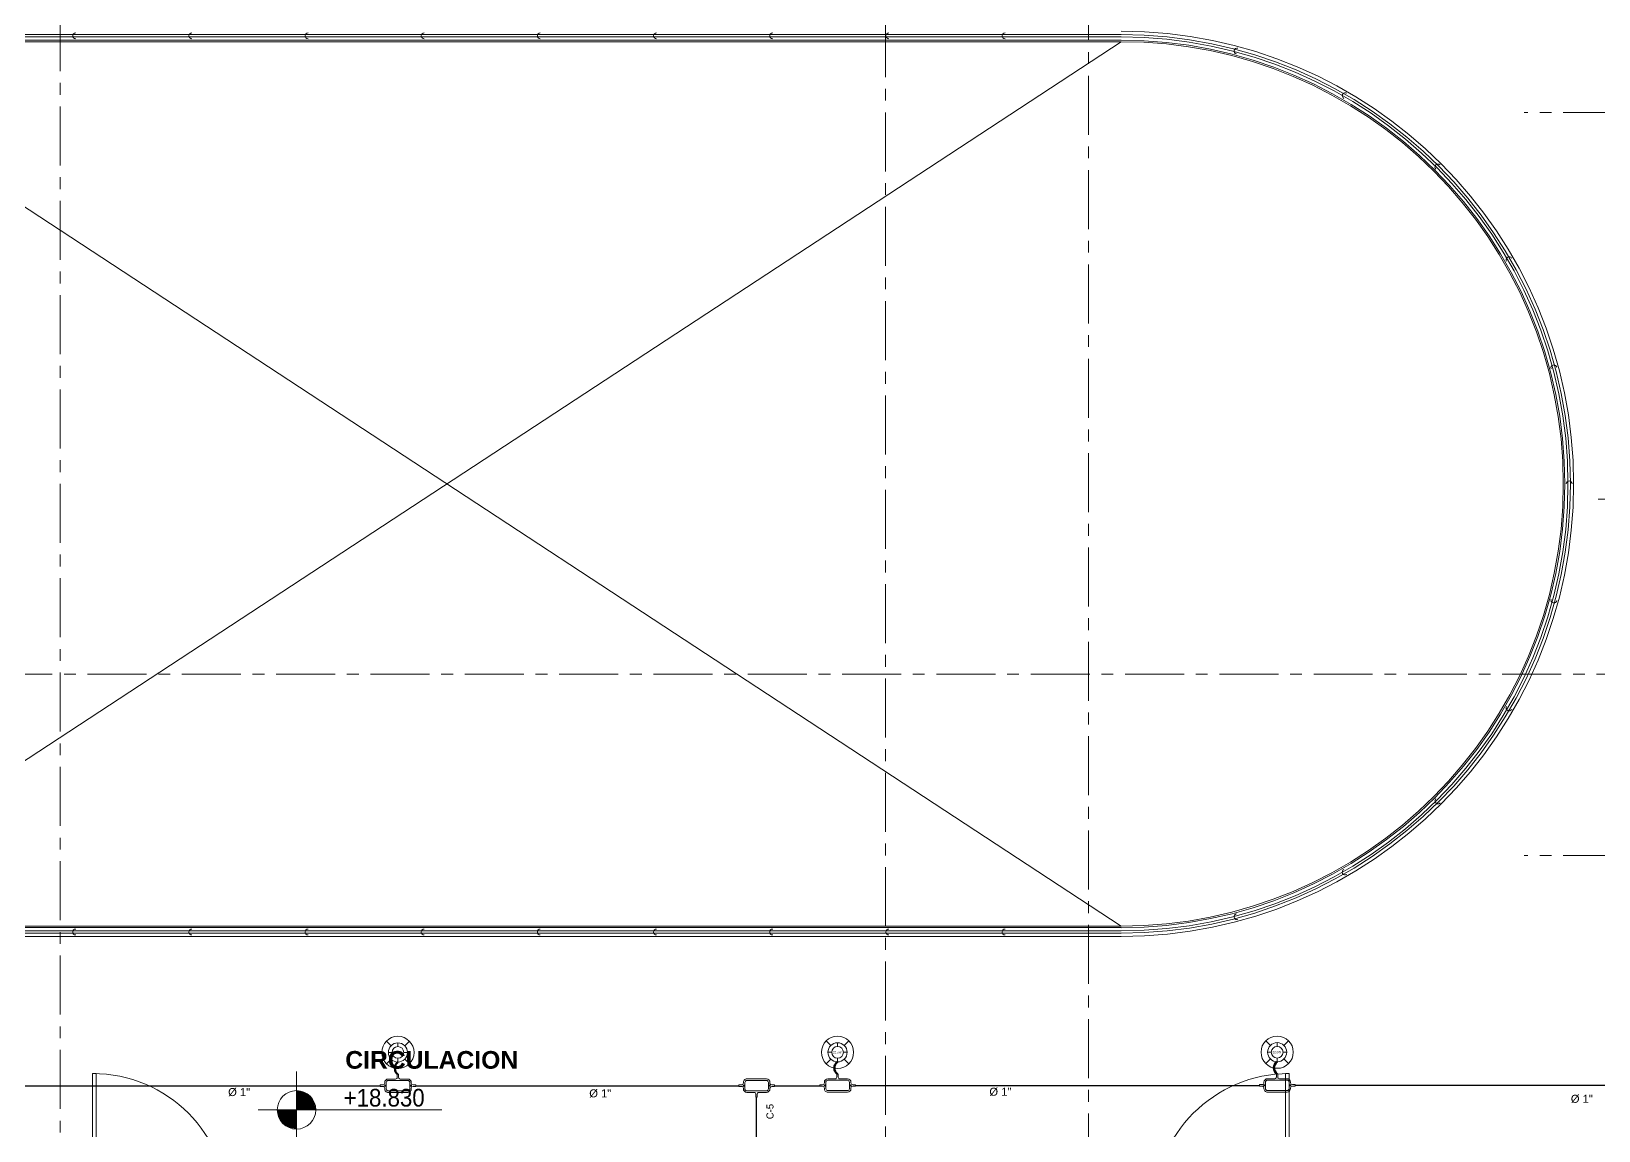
# Model space of a CAD drawing. Header units: inches. Extents: x -38 to 5698, y -33 to 92.
# Drawn here: x 400.08 to 413.37, y 18.07 to 27.39 of the extents above; entities that cross this region are included whole.
import ezdxf
from ezdxf.lldxf.tags import DXFTag

# ---------------------------------------------------------------- set-up
doc = ezdxf.new("R2010")
doc.units = ezdxf.units.IN
doc.header["$MEASUREMENT"] = 0
doc.linetypes.add('CONTINUA', pattern=[0])
doc.linetypes.add('Punto & Raya', pattern=[0.65, 0.5, -0.075, 0, -0.075])
for name, color, linetype, lineweight in [('00 IE CKTO ILUMINACION', 3, 'Continuous', 50), ('01 IE LUM LED EMP DN570B', 3, 'Continuous', 13), ('ALUMBRADO_CONDUIT', 30, 'CONDUIT1', 30), ('Bancas', 1, 'Continuous', 13), ('CABLEADO EXT.', 3, 'PVCSUBT', 30), ('Simb_Alumbrado', 140, 'CONTINUA', 30)]:
    doc.layers.add(name, color=color, linetype=linetype, lineweight=lineweight)
for name, color, linetype in [('02 _ ARQ _ ALB _ Ejes Generales', 7, 'Continuous'), ('02 _ ARQ _ ALB _ Muros Interiores', 7, 'Continuous'), ('02 _ ARQ _ ZON _ Espacio.3D', 7, 'Continuous'), ('08 _ STR _ EXT _ 07 Losa Aligerada', 7, 'Continuous'), ('1TEXT', 8, 'Continuous'), ('Dibujo 2D - General', 7, 'Continuous'), ('Estructura - 04 MURO', 7, 'Continuous'), ('Interior - Escaleras & Barandillas', 7, 'Continuous'), ('Marcador - Secciones', 251, 'Continuous'), ('Notas - Textos', 7, 'Continuous')]:
    doc.layers.add(name, color=color, linetype=linetype)
doc.styles.add('Arial', font='arial.ttf')
doc.styles.add('Estilo_Generado_1', font='swisseb.ttf')
doc.styles.add('Estilo_Generado_4', font='swisse.ttf')
doc.styles.add('{18b73a54-fa43-428c-adcb-c1c7bbdf2c84}', font='Simplex.shx')
tags = doc.linetypes.add('CONDUIT1', pattern='A,1,-0.19772,["con",{18b73a54-fa43-428c-adcb-c1c7bbdf2c84},S=0.2,R=0,X=0,Y=-0.065594],-0.593642', length=1.791362).pattern_tags.tags
tags[6] = DXFTag(74, 10)
tags = doc.linetypes.add('PVCSUBT', pattern='A,0.6,-0.3,0.6,-0.075691,["PVC",Standard,S=0.2,R=0,X=0,Y=-0.093724],-0.621005', length=2.196696).pattern_tags.tags
tags[10] = DXFTag(74, 10)

# ---------------------------------------------------------------- blocks, each defined once
blk = doc.blocks.new('LUMINARIA 2')
at = {"layer": '01 IE LUM LED EMP DN570B'}
for p, q in [((-0.094, 0.094), (-0.159, 0.158)), ((0.094, 0.094), (0.159, 0.158)), ((-0.094, -0.094), (-0.159, -0.158)), ((0.094, -0.094), (0.159, -0.158))]:
    blk.add_line(p, q, dxfattribs=at)
at = {"layer": '01 IE LUM LED EMP DN570B', "ltscale": 0.4}
for p, q in [((-0.081, 0), (-0.133, 0)), ((0, 0.081), (0, 0.133)), ((0.081, 0), (0.133, 0)), ((0, -0.081), (0, -0.133))]:
    blk.add_line(p, q, dxfattribs=at)
at = {"layer": '01 IE LUM LED EMP DN570B'}
for radius in [0.224, 0.133]:
    blk.add_circle((0, 0), radius, dxfattribs=at)
at = {"layer": '01 IE LUM LED EMP DN570B', "ltscale": 0.4}
blk.add_circle((0, 0), 0.0813, dxfattribs=at)
at = {"layer": '01 IE LUM LED EMP DN570B', "color": 8, "linetype": 'ByBlock', "lineweight": 80, "insert": (-0.065, 0.016), "char_height": 0.03, "width": 0.17858, "attachment_point": 1}
blk.add_mtext('{\\C3;22.5W}', dxfattribs=at)
blk = doc.blocks.new('oval t')
at = {"layer": 'Simb_Alumbrado', "lineweight": 13}
blk.add_lwpolyline([(0.014, 0.01, -0.414214), (0.004, 0.02), (0.004, 0.042), (-0.006, 0.042), (-0.006, 0.02, -0.414214), (-0.016, 0.01), (-0.066, 0.01, 0.414214), (-0.09, -0.014), (-0.09, -0.018, -0.414214), (-0.102, -0.03), (-0.121, -0.03), (-0.121, -0.04), (-0.102, -0.04, -0.451917), (-0.09, -0.054, 0.451917), (-0.066, -0.081), (0.066, -0.081, 0.414214), (0.09, -0.057), (0.09, -0.051, -0.398753), (0.102, -0.04), (0.121, -0.04), (0.121, -0.03), (0.102, -0.03, -0.368669), (0.09, -0.018), (0.09, -0.014, 0.414214), (0.066, 0.01), (0.014, 0.01)], format="xyb", dxfattribs=at)
blk.add_lwpolyline([(-0.066, 0), (0.066, 0, -0.414214), (0.08, -0.014), (0.08, -0.057, -0.414214), (0.066, -0.07), (-0.066, -0.07, -0.414214), (-0.08, -0.057), (-0.08, -0.014, -0.414214)], format="xyb", close=True, dxfattribs=at)
for points in [[(-0.091, -0.035), (-0.083, -0.035)], [(-0.087, -0.031), (-0.087, -0.039)], [(0.084, -0.035), (0.092, -0.035)], [(0.088, -0.031), (0.088, -0.039)]]:
    blk.add_lwpolyline(points, dxfattribs=at)
for centre in [(-0.087, -0.035), (0.088, -0.035)]:
    blk.add_circle(centre, 0.00419, dxfattribs=at)

msp = doc.modelspace()

# ---------------------------------------------------------------- hatches: boundary and pattern name
at = {"linetype": 'Continuous', "lineweight": 13, "true_color": 0x636466}
for points in [[(402.325, 18.242), (402.487, 18.242), (402.475, 18.304), (402.44, 18.357), (402.387, 18.392), (402.325, 18.405)], [(402.325, 18.242), (402.162, 18.242), (402.175, 18.18), (402.21, 18.127), (402.262, 18.092), (402.325, 18.08)]]:
    msp.add_hatch(color=251, dxfattribs=at).paths.add_polyline_path(points)

# ---------------------------------------------------------------- linework, layer by layer
at = {"color": 251, "linetype": 'Continuous', "lineweight": 13, "true_color": 0x636466}
for p, q in [((413.365, 23.42), (414.924, 23.42)), ((402.325, 17.917), (402.325, 18.567)), ((402, 18.242), (403.558, 18.242))]:
    msp.add_line(p, q, dxfattribs=at)
msp.add_circle((402.325, 18.242), 0.163, dxfattribs=at)
at = {"layer": '02 _ ARQ _ ALB _ Ejes Generales', "color": 251, "linetype": 'Punto & Raya', "lineweight": 13}
for p, q in [((407.32, 45.9), (407.32, 2.05)), ((400.32, 3.05), (400.32, 44.9)), ((425.57, 26.7), (412.739, 26.7)), ((425.57, 20.4), (412.739, 20.4))]:
    msp.add_line(p, q, dxfattribs=at)
at = {"layer": '02 _ ARQ _ ALB _ Muros Interiores', "color": 165, "linetype": 'Continuous', "lineweight": 15}
for p, q in [((410.715, 17.4), (410.715, 18.55)), ((410.715, 18.55), (410.745, 18.55)), ((410.745, 18.55), (410.745, 17.4))]:
    msp.add_line(p, q, dxfattribs=at)
at = {"layer": '02 _ ARQ _ ALB _ Muros Interiores', "color": 175, "linetype": 'Continuous', "lineweight": 15}
msp.add_arc((410.745, 17.4), 1.15, 90, 180, dxfattribs=at)
at = {"layer": '02 _ ARQ _ ZON _ Espacio.3D', "color": 254, "linetype": 'Continuous', "lineweight": 0, "flags": 128}
msp.add_lwpolyline([(393.07, 24.85), (393.57, 24.85), (393.57, 26.75, -0.137976), (395.525, 27.3), (409.32, 27.3, -1), (409.32, 19.8), (395.525, 19.8, -0.137981), (393.57, 20.35), (393.57, 22.25), (393.07, 22.25), (393.07, 22.7), (393.57, 22.7), (393.57, 24.4), (393.07, 24.4)], format="xyb", close=True, dxfattribs=at)
at = {"layer": '08 _ STR _ EXT _ 07 Losa Aligerada', "color": 254, "linetype": 'Continuous', "lineweight": 18, "flags": 128}
msp.add_lwpolyline([(395.525, 19.8, -0.137981), (393.57, 20.35), (393.57, 22.35), (393.57, 22.6), (393.57, 24.5), (393.57, 24.75), (393.57, 26.75, -0.137981), (395.525, 27.3), (409.32, 27.3, -1), (409.32, 19.8)], format="xyb", close=True, dxfattribs=at)
at = {"layer": 'ALUMBRADO_CONDUIT', "color": 30, "lineweight": 30, "ltscale": 0.4, "true_color": 0xf26722}
msp.add_line((406.227, 17.612), (406.227, 18.351), dxfattribs=at)
for points in [[(399.61, 18.447), (403.034, 18.447)], [(403.338, 18.447), (406.076, 18.447)], [(406.38, 18.447), (406.763, 18.447)], [(407.067, 18.449), (410.491, 18.45)], [(410.796, 18.451), (414.5, 18.451)]]:
    msp.add_lwpolyline(points, dxfattribs=at)
at = {"layer": 'CABLEADO EXT.', "color": 3, "lineweight": 80}
for centre in [(403.223, 18.595), (406.952, 18.597), (410.68, 18.598)]:
    msp.add_arc(centre, 0.0641, 126.0183, 233.9817, dxfattribs=at)
at = {"layer": 'Dibujo 2D - General', "color": 252, "linetype": 'Continuous', "lineweight": 13}
for p, q in [((409.32, 27.3), (397.879, 19.8)), ((409.32, 19.8), (397.879, 27.3))]:
    msp.add_line(p, q, dxfattribs=at)
at = {"layer": 'Estructura - 04 MURO', "color": 165, "linetype": 'Continuous', "lineweight": 15}
for p, q in [((400.595, 18.55), (400.595, 17.4)), ((400.625, 18.55), (400.595, 18.55)), ((400.625, 17.4), (400.625, 18.55))]:
    msp.add_line(p, q, dxfattribs=at)
at = {"layer": 'Estructura - 04 MURO', "color": 175, "linetype": 'Continuous', "lineweight": 15}
msp.add_arc((400.595, 17.4), 1.15, 0, 90, dxfattribs=at)
at = {"layer": 'Interior - Escaleras & Barandillas', "color": 161, "linetype": 'Continuous', "lineweight": 13}
for p, q in [((409.32, 27.36), (395.525, 27.36)), ((395.525, 27.34), (409.32, 27.34)), ((395.525, 27.313), (409.32, 27.313)), ((409.32, 19.788), (395.525, 19.788)), ((409.32, 19.76), (395.525, 19.76)), ((395.525, 19.74), (409.32, 19.74)), ((395.525, 19.713), (409.32, 19.713))]:
    msp.add_line(p, q, dxfattribs=at)
at = {"layer": 'Interior - Escaleras & Barandillas', "color": 161, "linetype": 'Continuous', "lineweight": 13, "flags": 128}
for points in [[(400.452, 27.375, 1), (400.452, 27.325)], [(401.437, 27.375, 1), (401.437, 27.325)], [(402.423, 27.375, 1), (402.423, 27.325)], [(403.408, 27.375, 1), (403.408, 27.325)], [(404.393, 27.375, 1), (404.393, 27.325)], [(405.379, 27.375, 1), (405.379, 27.325)], [(406.364, 27.375, 1), (406.364, 27.325)], [(407.349, 27.375, 1), (407.349, 27.325)], [(408.335, 27.375, 1), (408.335, 27.325)], [(410.31, 27.245, 1), (410.297, 27.196)], [(411.233, 26.863, 1), (411.208, 26.819)], [(412.025, 26.255, 1), (411.989, 26.219)], [(412.633, 25.463, 1), (412.589, 25.438)], [(413.015, 24.54, 1), (412.966, 24.527)], [(413.145, 23.55, 1), (413.095, 23.55)], [(412.966, 22.573, 1), (413.015, 22.56, 1)], [(412.589, 21.663, 1), (412.633, 21.638, 1)], [(411.989, 20.881, 1), (412.025, 20.845, 1)], [(411.208, 20.281, 1), (411.233, 20.237, 1)], [(410.297, 19.904, 1), (410.31, 19.855, 1)], [(400.452, 19.775, 1), (400.452, 19.725, 1)], [(401.437, 19.775, 1), (401.437, 19.725, 1)], [(402.423, 19.775, 1), (402.423, 19.725, 1)], [(403.408, 19.775, 1), (403.408, 19.725, 1)], [(404.393, 19.775, 1), (404.393, 19.725, 1)], [(405.379, 19.775, 1), (405.379, 19.725, 1)], [(406.364, 19.775, 1), (406.364, 19.725, 1)], [(407.349, 19.775, 1), (407.349, 19.725, 1)], [(408.335, 19.775, 1), (408.335, 19.725, 1)]]:
    msp.add_lwpolyline(points, format="xyb", dxfattribs=at)
at = {"layer": 'Interior - Escaleras & Barandillas', "color": 161, "linetype": 'Continuous', "lineweight": 13}
for radius in [3.838, 3.81, 3.79, 3.763]:
    msp.add_arc((409.32, 23.55), radius, 270, 90, dxfattribs=at)
at = {"layer": 'Marcador - Secciones', "color": 251, "linetype": 'Punto & Raya', "lineweight": 13}
for p, q in [((409.042, 46.211), (409.042, 0.888)), ((398.953, 21.937), (426.707, 21.937))]:
    msp.add_line(p, q, dxfattribs=at)

# ---------------------------------------------------------------- block references
at = {"layer": '01 IE LUM LED EMP DN570B', "xscale": 0.6105334384153049, "yscale": 0.6105334384153049, "zscale": 0.6105334384153049}
for p in [(403.185, 18.729), (406.914, 18.73), (410.643, 18.731)]:
    msp.add_blockref('LUMINARIA 2', p, dxfattribs=at)
at = {"layer": 'Bancas', "color": 252, "true_color": 0x939598, "xscale": 1.253906979044094, "yscale": 1.253906979044094, "zscale": 1.253906979044094}
for p in [(403.186, 18.491), (406.915, 18.493), (410.644, 18.494)]:
    msp.add_blockref('oval t', p, dxfattribs=at)
at = {"layer": 'Bancas', "color": 252, "true_color": 0x939598, "xscale": -1.253906979044094, "yscale": 1.253906979044094, "zscale": 1.253906979044094, "rotation": 180}
msp.add_blockref('oval t', (406.228, 18.403), dxfattribs=at)

# ---------------------------------------------------------------- texts
at = {"color": 251, "lineweight": 13, "true_color": 0x636466, "insert": (402.725, 18.268), "char_height": 0.15, "attachment_point": 7, "style": 'Estilo_Generado_4'}
msp.add_mtext('\\A1;{\\W0.900000x;\\pql;\\fSwis721 Ex BT|b0|i0|c0|p34;+18.830}', dxfattribs=at)
at = {"layer": '00 IE CKTO ILUMINACION', "color": 3, "linetype": 'CONTINUA', "lineweight": 15}
msp.add_text('C-5', height=0.06, rotation=90, dxfattribs=at).set_placement((406.371, 18.163))
at = {"layer": '1TEXT', "color": 50, "linetype": 'Continuous', "style": 'Arial'}
for p in [(401.745, 18.359), (404.808, 18.348), (408.202, 18.362), (413.134, 18.302)]:
    msp.add_text('%%C 1"', height=0.0679, rotation=0, dxfattribs=at).set_placement(p)
at = {"layer": 'Notas - Textos', "color": 251, "linetype": 'Continuous', "lineweight": 13, "insert": (403.472, 18.741), "char_height": 0.15, "attachment_point": 2, "style": 'Estilo_Generado_1'}
msp.add_mtext('\\A1;{\\pqc;\\fSwis721 Ex BT|b1|i0|c0|p34;CIRCULACION}', dxfattribs=at)

doc.saveas('drawing.dxf')
